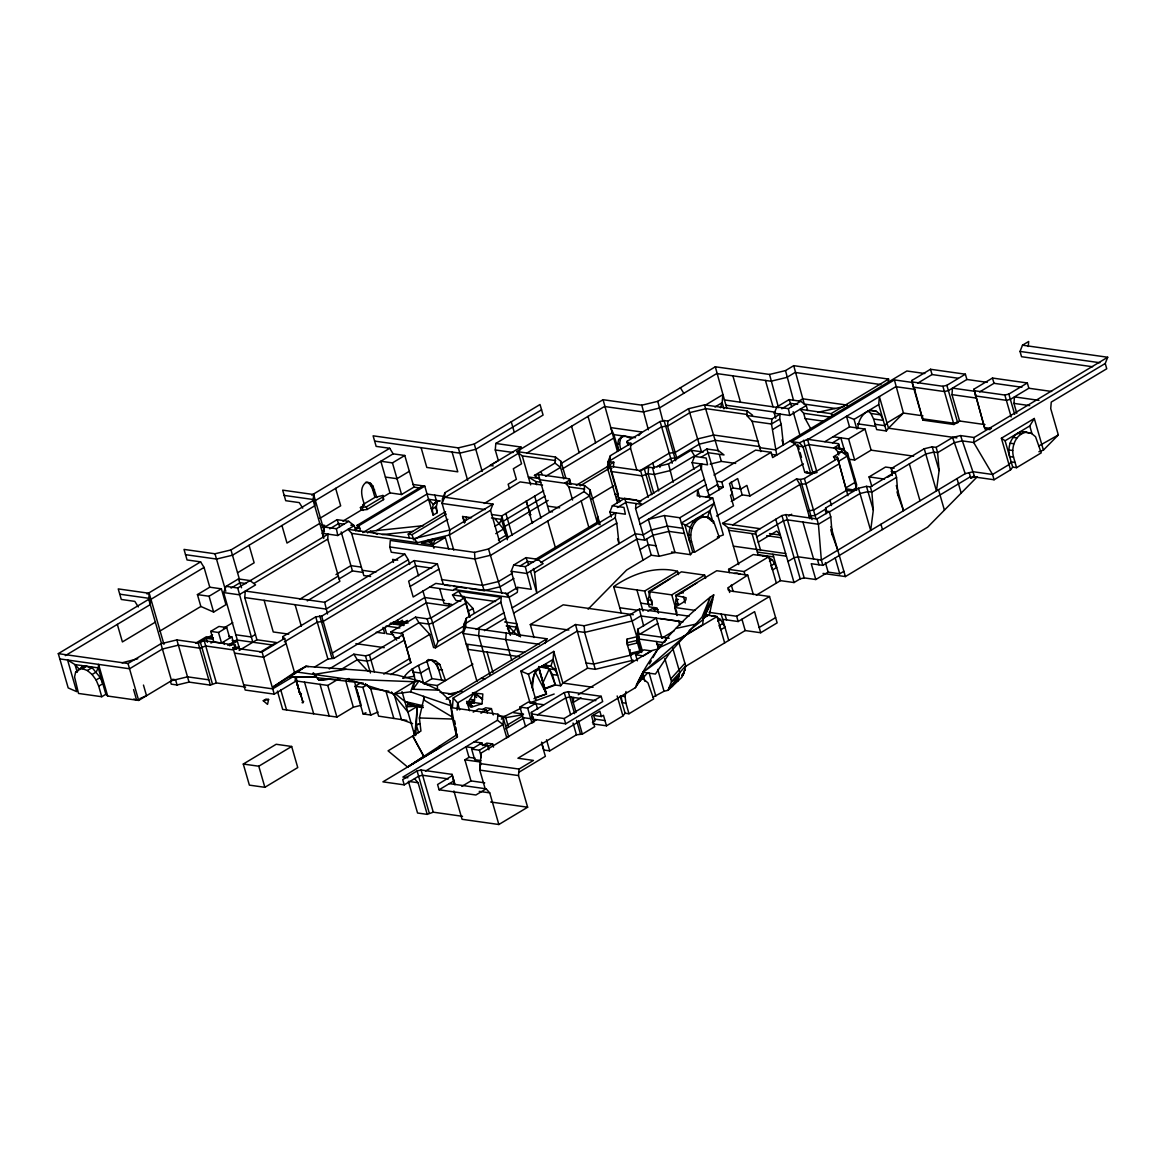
<?xml version="1.0" encoding="UTF-8"?>
<svg xmlns="http://www.w3.org/2000/svg" width="1166" height="1166" viewBox="0 0 1166 1166"><rect width="100%" height="100%" fill="white"/><g stroke="black" fill="none" stroke-linecap="round" stroke-linejoin="round"><path stroke-width="1.5" d="M91.473 666.937L100.218 677.49L102.827 683.713L98.716 686.176L101.748 696.729L105.873 694.266L98.25 667.885L98.556 664.401L107.68 696.044L138.667 700.431L171.548 680.667L187.522 676.834L208.816 679.836M494.705 518.462L503.45 529.014L506.059 535.238L498.348 539.873M509.615 626.215L509.586 627.323L517.354 635.412M532.993 690.053C530.326 680.23 534.83 667.054 545.848 665.116L545.892 663.731M702.515 515.051L702.471 516.436C691.453 518.374 686.949 531.55 689.616 541.374L691.555 541.651L694.601 552.188L719.262 537.38L713.563 521.275L709.38 517.777L702.471 516.436L709.38 517.777M415.694 735.44L417.341 706.421L421.48 706.538M161.564 643.763L148.738 599.324L149.219 593.29L118.232 588.903L121.279 599.455L134.833 601.379L138.288 606.918M235.838 649.258L235.197 645.104L204.21 640.732L198.162 642.918L176.868 639.915L160.893 643.749L128.012 663.498L58.3 653.645L68.196 687.925L76.708 691.657L67.57 660.014L75.018 664.605L79.74 669.692M443.24 584.151L437.396 563.892L414.163 560.598L321.67 616.158L315.738 616.843L282.857 636.592L282.74 638.108L284.664 638.385L294.852 673.627M323.667 536.928L313.173 500.564L313.639 494.53L282.668 490.143L285.714 500.695L299.268 502.604L302.723 508.157M342.921 521.144L361.183 510.169L367.115 509.484L383.556 499.602L382.914 495.463L374.927 497.386L362.597 504.791M383.556 499.602L382.914 495.463M390.799 674.648L410.84 662.623L402.459 633.604L390.843 631.972L396.702 640.105M403.99 638.881L403.873 640.396L370.977 660.145L366.984 661.107L357.306 659.737L340.938 669.575M493.203 465.904L490.099 465.467L498.319 460.526L495.273 449.974L495.812 443.459L520.983 447.03L444.931 492.708L442.468 498.946L442.103 503.464L449.857 530.311M485.129 509.557L442.103 503.464L444.581 497.226L444.931 492.708M689.048 616.187L639.347 609.148L630.106 614.715L584.195 625.763L575.479 624.524L453.18 697.982L452.408 707.791L497.911 714.219L503.435 718.533L508.711 736.854M469.402 616.785L464.126 596.569L452.51 594.922L455.964 600.475L460.803 601.16M454.449 784.514L452.073 774.37L421.086 769.983L417.093 770.945L402.707 779.588L404.238 784.864L418.623 776.221L422.617 775.259L448.429 778.917M457.101 710.152L457.67 702.909L453.18 697.982M465.642 601.845L465.525 603.361L432.644 623.11L428.651 624.072L418.973 622.702L400.477 633.808M453.589 779.646L453.472 781.147L439.086 789.79L437.571 784.514L451.956 775.871M476.967 681.41L463.15 633.517L465.613 627.293L466.327 618.242L501.278 597.254L500.855 602.254L510.402 635.281M468.003 645.731L467.712 649.345L519.497 656.677M536.637 719.699L481.15 753.032L479.78 770.099L485.071 788.42M407.867 777.751L402.897 777.052L497.445 720.253L497.911 714.219M503.435 718.533L502.954 724.567L506.802 737.889M533.736 722.512L531.361 712.368L564.257 692.619L568.25 691.657L601.16 696.306L602.691 701.582L565.685 723.809L532.775 719.145L531.361 712.368M534.451 475.422L538.43 474.46L569.416 478.847L570.946 484.109L539.96 479.736L534.451 475.422L555.001 463.077L555.468 457.043L516.742 451.563L603.07 399.705L641.796 405.185L657.77 401.337L715.312 366.78L769.531 374.446L785.505 370.599L793.725 365.658L888.609 379.081L888.332 382.331M555.468 457.043L560.992 461.357L560.511 467.391L563.848 478.92M570.436 484.298L569.416 478.847M409.674 564.446L408.304 559.695L404.835 554.141L391.28 552.232L389.765 546.956L390.289 540.441L474.533 552.363L488.496 548.997L584.079 491.586L584.545 485.552L565.189 482.811L568.76 486.863L572.564 500.039M584.545 485.552L590.069 489.866L589.588 495.9L597.196 522.281L535.442 559.374M597.196 522.281L597.677 516.246M598.96 524.525L599.193 521.508M636.723 469.738L630.544 448.312L630.966 443.313L610.401 455.658L607.938 461.896L607.457 467.93L617.528 502.823M619.846 501.817L609.57 466.211L609.687 464.709L613.797 462.232L613.403 467.114M611.815 468.543L607.457 467.93L609.935 461.692L610.401 455.658M611.217 469.985L611.101 471.487L642.072 475.874L648.121 473.673L653.937 474.504L669.896 470.656L694.557 455.848L691.103 450.295L668.497 463.879L652.523 467.712L648.66 467.172L640.557 470.598L609.57 466.211M616.829 496.556L616.595 499.573L619.496 499.981M627.847 445.397L627.206 441.258L660.087 421.509L664.081 420.547L667.958 421.086L688.508 408.741L704.483 404.894L747.071 410.928L752.595 415.242M632.468 662.419L626.827 642.874L627.119 639.099L637.102 636.694L636.796 640.469L640.192 652.246L630.223 654.636M630.165 649.651L629.873 653.412L639.842 651.022L640.149 647.247M642.247 650.57L637.394 633.765L637.744 629.232L656.239 618.126L662.04 638.239M637.802 639.143L637.51 642.918L627.527 645.323L627.119 639.099M639.143 636.024L638.91 639.041L663.221 642.481M640.192 652.246L640.498 648.471M753.353 594.587L747.727 575.115L728.269 587.62L728.094 589.777L730.805 591.031L769.531 596.496L777.139 622.877L760.698 632.744L745.205 630.558L685.069 666.675M760.873 451.606L752.114 421.276L746.721 415.446L747.071 410.928M826.126 513.667L825.601 508.012L858.497 488.248L866.469 486.339L870.346 486.878L895.007 472.07L896.537 477.346L897.995 495.259L903.548 510.693L896.29 485.522M847.944 495.681L837.407 457.261L833.53 456.708L835.264 459.477M839.491 449.143L838.471 443.678L807.499 439.305L799.395 442.73L789.703 441.36M838.922 462.538L838.806 464.039L805.925 483.788L799.993 484.473L732.642 524.933M833.53 456.708L841.75 451.767L841.983 448.75L834.244 447.657L837.815 451.694L838.777 454.988M807.601 510.854L813.533 510.169L846.414 490.405L837.407 457.261M855.115 479.445L854.882 482.462L846.064 487.752M851.996 490.376L856.398 487.723L856.631 484.706L847.507 453.064L841.983 448.75M892.282 475.48L891.378 468.499L924.259 448.75L932.246 446.826L936.123 447.38L952.564 437.498L960.551 435.574L974.106 437.498L1107.7 357.248L1022.495 345.194L1020.031 351.432L1021.547 356.709L1092.557 366.751M984.993 424.599L959.589 420.999L953.919 424.511L922.933 420.139L911.899 381.894L912.016 380.393L930.512 369.272L965.375 374.199L966.891 379.475L987.223 382.361M922.67 417.311L922.554 418.813L953.54 423.2L957.534 422.238L959.589 420.999L951.966 394.633L952.505 388.118L974.528 391.237M990.051 429.627L984.891 428.899L973.974 389.153L992.485 378.046L1027.333 382.973L1028.849 388.249L1051.63 391.47M975.505 394.429L975.388 395.93L1006.36 400.317L1010.354 399.355L1028.849 388.249M543.764 704.745L529.991 702.792L520.852 671.15L553.748 651.4L553.092 659.417L550.833 666.194L555.001 669.678L557.654 675.231L552.334 674.487L549.273 668.876L543.924 665.218L550.833 666.194L545.848 665.116M886.335 430.954L878.727 404.587L879.368 396.571L888.507 428.214L886.335 430.954L876.657 429.584L873.611 419.031L870.944 413.478L868.16 411.146M260.076 652.26L276.298 642.51L256.943 639.77L244.758 597.575L245.297 591.06L324.673 602.297L404.835 554.141M307.285 600.898L339.86 581.338L327.69 539.144L328.098 534.145L249.626 581.003M444.581 497.226L492.985 504.076L449.814 530.005L449.406 535.005L453.763 550.104M466.181 520.284L466.444 517.034M479.168 629.203L478.643 635.718L490.026 675.172M474.956 694.513L474.285 702.661L467.974 704.672M467.42 703.244L470.991 707.281L482.039 703.754L482.826 693.989L474.11 693.041L467.42 703.244L469.592 710.779M480.727 758.031L481.15 753.032M506.277 633.036L505.752 639.551L511.757 660.364M516.363 589.121L511.218 571.282L513.681 565.044L525.298 566.691L531.273 589.296L517.719 587.373L517.31 592.372L509.076 597.313L453.676 589.471M453.909 790.985L462.071 819.304L498.859 824.508L527.644 807.222L518.506 775.579L519.045 769.064L533.43 760.421L517.937 758.235L635.383 687.692L643.705 675.158M573.643 697.472L573.22 702.471L580.93 697.851M617.572 538.663L619 543.662L616.785 523.111L615.269 517.835L615.677 512.836L536.564 560.365M684.398 533.562L668.905 531.375L652.945 535.223L644.725 540.149L635.587 508.507L635.995 503.508M648.66 467.172L648.121 473.673L653.835 493.451M667.958 421.086L667.55 426.086L676.674 457.728L699.279 444.159L715.254 440.311L759.94 446.636M635.383 687.692C650.992 650.978 679.545 621.915 710.181 597.196L713.694 594.864L709.409 614.482L703.244 618.184L702.719 624.699L682.678 636.738M781.992 439.903L783.435 444.902L781.22 424.351L779.704 419.075L780.112 414.076L771.892 419.017L771.484 424.016L776.745 455.104L771.571 454.376M974.106 437.498L973.683 442.497L992.558 474.475L994.088 479.751L1010.528 469.869L1012.7 467.129L1005.092 440.763L1001.39 438.227L1034.286 418.477L1043.41 450.12L1038.877 451.767M1016.781 413.289L1013.939 403.392L1014.464 396.892L1038.993 400.361M1028.252 346.491L1028.674 341.492L1022.495 345.194M532.308 687.794L533.984 674.006M870.346 486.878L871.862 492.154L873.319 510.067L870.667 530.443L858.497 488.248M936.123 447.38L937.639 452.656L939.096 470.554L936.444 490.944L924.259 448.75M439.13 690.17L413.085 689.237L414.382 681.614L419.002 680.9L439.13 690.17L450.047 700.868L456.926 737.408L382.929 781.847L404.238 784.864M648.456 604.221L647.961 599.878L650.118 592.722M640.717 603.128L652.333 604.775L648.529 591.585L671.762 594.879L675.566 608.054L675.872 599.178L678.452 599.543M640.455 678.627L643.763 679.341L647.946 682.824L653.645 698.93L628.984 713.738L625.938 703.2L625.078 696.554L625.996 691.511M691.555 541.651C688.887 531.827 693.376 518.637 704.41 516.713M857.768 428.578C858.234 420.518 862.811 411.642 871.468 410.286L876.453 411.35L880.636 414.848L883.289 420.401L873.611 419.031M1016.577 467.683L1013.531 457.13L1009.654 456.576C1006.987 446.767 1011.49 433.577 1022.509 431.653L1031.371 433.271L1035.539 436.754L1041.238 452.86L1016.577 467.683L1012.7 467.129M1013.531 457.13C1010.864 447.307 1015.367 434.131 1026.386 432.192M659.869 467.406L660.466 464.593M268.603 699.454L267.539 704.366L263.283 700.737L266.023 699.09L268.603 699.454L263.283 700.737M682.023 674.487L682.401 675.828L684.879 669.619L681.804 677.359L668.06 690.287L664.037 691.249L652.8 697.283M677.912 681.002L679.778 672.49L672.636 647.742M684.631 670.8L685.681 665.961L678.816 642.145M78.384 669.24L82.524 668.716L87.333 670.508L91.444 668.031L86.634 666.252L82.495 666.763L75.63 672.17L74.566 676.921L78.516 693.449L101.748 696.729M436.332 506.685L437.41 501.934L433.3 504.412L432.222 509.163L433.14 515.139L437.25 512.661L436.332 506.685L432.222 509.163L431.231 508.551M623.431 435.574L620.676 438.503L619.612 443.255L620.531 449.231L618.476 450.47L617.557 444.494L618.621 439.742L621.376 436.813L625.53 436.288L630.34 438.081M440.471 747.231L439.495 746.08L440.471 747.231L407.604 767.039L388.059 750.831L420.941 731.024L419.381 717.965L424.293 696.583M720.457 407.75L722.162 402.678L722.818 394.662L704.876 405.433M393.831 693.959L410.549 691.832L414.382 681.614L393.831 693.959L347.293 679.151L295.508 671.835L272.946 686.978L305.973 666.354L308.626 666.544M223.639 592.576L226.102 586.338L238.432 578.934L250.049 580.581L255.573 584.895L239.117 594.777L223.639 592.576L237.339 640.047L272.188 644.973M323.754 538.386L322.297 533.314L324.76 527.09L337.091 519.672L348.707 521.319L354.231 525.633L355.747 530.909M448.706 549.288L445.295 537.468L432.965 544.886L427.456 540.572L435.428 538.648L432.965 544.886L433.941 548.253M464.884 625.399L437.979 641.562L435.501 647.8L433.563 647.524L429.758 634.348L418.973 622.702L415.519 617.149L390.843 631.972M449.814 530.005L413.901 538.648L348.066 529.335L351.636 533.372L417.472 542.686L449.406 535.005L490.522 510.314L492.985 504.076M442.468 498.946L518.52 453.253L520.983 447.03M466.327 618.242L463.864 624.466L463.15 633.517L539.188 644.273M545.09 643.472L546.941 638.793L465.613 627.293M611.319 517.019L609.876 512.02L612.339 505.782L624.67 498.378L636.286 500.025L641.81 504.339L626.317 502.138L617.353 507.531M694.018 469.3L692.094 462.64L694.557 456.402L706.888 448.997L718.504 450.63L724.028 454.944L708.534 452.758L701.058 457.247M775.74 418.244L774.311 413.245L776.775 407.021L789.105 399.603L800.721 401.25L806.245 405.564L807.674 410.563M894.395 472.871L925.789 454.026L933.762 452.102L937.639 452.656L954.08 442.774L962.067 440.85L973.683 442.497L1105.237 363.486L1107.7 357.248M668.06 690.287L671.514 681.629L685.681 665.961M713.694 594.864L703.142 619.496L689.208 630.617M542.744 683.174L549.273 668.876L555.001 669.678L555.759 668.643M712.63 599.761L703.142 619.496L710.181 597.196L702.078 616.989L669.867 652.61L655.423 674.05L642.991 672.33L641.737 678.131L636.549 684.748L643.078 672.316M403.217 678.423C408.829 668.788 420.78 664.095 430.662 659.912L435.647 660.976L439.815 664.474L445.514 680.58L431.959 678.656L423.739 683.597L418.521 665.509M649.52 663.92L651.24 660.772M652.975 657.609L658.28 648.005M1005.092 440.763L1029.753 425.94L1034.286 418.477M682.401 675.828L684.078 673.278M678.976 676.149L672.272 686.351L668.876 688.261L678.976 676.149L671.514 681.629L664.853 658.586M413.085 689.237L419.002 680.9L428.549 685.302M691.919 528.271L681.352 523.024L714.233 503.26L709.715 510.737L707.456 517.515L711.624 520.998L712.382 519.963M638.91 435.545L641.548 431.974L610.561 427.587L613.899 434.641L618.476 450.47M543.997 689.295L555.38 685.025L560.7 685.783L562.872 683.043L587.547 668.22L595.287 669.328L633.211 660.189M671.558 551.984L690.491 554.666L692.662 551.926L685.054 525.545L709.715 510.737L713.33 523.257M592.722 723.867L606.495 725.82L622.935 715.939L625.107 713.198L620.166 696.058L625.078 696.554M231.276 644.536L233.331 642.131L231.815 636.855L228.711 636.417M670.741 678.962L684.908 663.279M533.955 698.682L546.475 693.974L538.954 667.943L536.345 670.829L535.617 669.911M80.658 668.716L82.495 666.763L81.795 665.567M428.578 499.31L440.194 500.957L436.04 501.482L433.3 504.412L428.578 499.31L376.501 530.588M636.549 684.748L647.669 672.957M588.072 609.177L626.623 570.028L651.284 555.22L659.023 556.313L674.997 552.465L664.343 515.547L648.369 519.395L659.023 556.313M977.341 476.69L927.611 527.192L845.394 576.572L823.021 573.41M1043.41 450.12L1058.334 434.962L1050.726 408.596L1051.251 402.095L1106.753 368.762L1105.237 363.486M651.736 590.521L670.086 578.861M678.845 594.354L697.195 582.694M300.784 694.892L299.633 694.091L301.382 693.581M303.67 701.495L302.096 702.661L303.073 702.807L300.595 694.236M669.867 652.61L642.932 672.418L685.142 635.718L658.163 648.136M709.409 614.482L703.244 618.184M423.681 756.472L412.706 735.965L423.943 756.297L407.604 767.039L456.358 735.003M312.882 673.263L316.336 676.717L289.387 677.096L305.827 666.354L366.27 670.712L397.256 675.099L419.017 680.959L414.178 681.731L347.293 679.151M468.747 705.211L472.186 702.967L474.3 703.229L468.003 703.2L472.186 702.967M147.062 594.019L200.61 561.866L204.065 567.419L209.778 587.198L221.394 588.83L225.956 604.658L213.626 612.063L200.858 606.466L197.433 594.602L209.778 587.198M311.73 495.113L389.706 448.283L393.161 453.836L404.777 455.483L413.915 487.126L420.372 488.029M58.3 653.645L148.738 599.324M200.61 561.866L187.056 559.957L184.009 549.405L214.981 553.777L230.955 549.944L313.173 500.564M150.531 599.572L204.065 567.419M314.689 500.957L393.161 453.836M65.311 655.627L150.254 604.6L150.735 598.566L119.748 594.179M413.915 487.126L401.585 494.53L389.954 492.883L380.83 461.24L392.446 462.887L404.777 455.483M319.732 518.404L340.676 505.811L335.648 488.379M155.326 622.148L122.401 641.927L117.329 624.378M237.543 572.768L254.144 562.799L249.072 545.251M319.761 523.388L286.996 543.065L281.939 525.516M409.339 471.297L397.008 478.701L385.392 477.069M75.63 672.17L78.37 670.523M82.524 668.716L86.634 666.252M322.035 527.061L324.775 525.414L321.685 524.977M197.433 594.602L209.064 596.249L221.394 588.83M361.183 510.169L360.425 507.531L364.535 505.067C362.393 498.188 358.924 488.598 365.366 482.899L367.917 482.33L370.642 483.409L372.931 486.105L376.866 497.663M231.101 588.087L240.079 582.709L245.88 583.525M329.759 528.825L338.738 523.447L343.897 524.175M360.425 507.531L366.357 506.846L382.798 496.964M159.64 631.229L200.858 606.466M383.104 497.007L389.954 492.883M389.706 448.283L376.152 446.374L373.105 435.822L458.296 447.875L474.27 444.027L540.033 404.515L543.079 415.067L495.812 443.459M87.333 670.508L92.085 674.487L96.195 672.024L98.25 667.885L75.018 664.605L77.233 672.301M226.102 586.338L237.718 587.985L250.049 580.581M324.76 527.09L336.376 528.723L348.707 521.319M541.563 409.791L475.786 449.304L459.827 453.151L374.621 441.098M254.173 583.292L327.69 539.144M98.716 686.176L96.108 679.967L100.917 677.125M322.297 533.314L337.776 535.515L354.231 525.633L350.777 525.152M357.816 527.994L357.058 525.356L422.835 485.858M357.058 525.356L358.997 525.633L424.774 486.135L433.14 515.139M362.801 532.629L427.048 494.034L443.401 496.352M367.523 532.891L370.263 531.244L423.491 525.662M231.815 636.855L221.525 643.02L213.786 641.927L210.74 631.374L218.96 626.448L226.714 627.541L229.76 638.079M195.64 643.209L206.338 636.782L213.232 637.758M198.876 642.699L206.222 638.298L213.261 639.289M207.898 637.613L212.562 634.814M223.449 628.27L232.777 622.673M210.74 631.374L218.494 632.482L226.714 627.541M526.886 453.093L604.484 406.497L643.209 411.977L659.169 408.129L716.726 373.557L770.945 381.224L786.904 377.39L795.125 372.45L880.928 384.576M335.968 574.619L350.908 565.641L361.241 567.099M299.56 599.353L338.344 576.062M409.368 538.036L408.231 534.086L445.558 511.67M408.231 534.086L412.094 534.64L446.316 514.075M227.851 645.41L233.331 642.131M338.985 578.992L352.438 570.917L362.947 572.404M229.615 645.789L237.325 641.169L239.759 649.608M295.712 676.615L296.849 680.565L274.243 694.149L245.195 690.039L233.011 647.844L235.066 646.62M255.412 634.493L251.302 636.971L235.809 634.77M415.183 538.969L447.846 519.351M234.22 649.214L238.841 646.445M239.19 650.424L256.943 639.77M484.254 503.464L520.123 481.908L542.511 485.071M427.456 540.572L431.318 541.111L435.428 538.648M560.686 463.747L612.092 432.863M545.557 476.369L560.511 467.391L555.001 463.077M408.304 559.695L326.086 609.075L244.758 597.575M562.42 468.892L613.607 438.139M233.011 647.844L262.059 651.954L284.664 638.385M618.621 439.742L620.676 438.503M170.498 681.527L171.256 684.165L177.072 684.981L189.038 682.095L210.346 685.112L216.38 682.926L245.647 687.051M284.373 641.868L317.254 622.119L323.186 621.434L415.679 565.874L431.77 568.148M286.195 643.647L263.589 657.23L234.541 653.12M617.557 444.494L619.612 443.255M543.633 490.784L501.788 515.926L491.454 514.468M565.189 482.811L569.3 480.348M494.807 526.332L499.427 523.549L501.482 519.409L501.788 515.926L508.099 537.832M503.304 521.202L545.163 496.06M630.223 445.631L661.618 426.771L667.55 426.086L690.155 412.502L706.115 408.668L747.231 414.484M437.396 563.892L408.625 581.178L413.187 596.992L435.793 583.408L507.443 593.552L517.719 587.373M607.938 461.896L630.544 448.312M504.82 526.464L548.18 500.433M495.739 533.649L504.149 528.65M576.266 485.318L608.841 465.759M410.14 586.44L438.912 569.168M529.743 514.6L530.953 514.643L529.932 515.255L529.029 514.308M529.947 515.066L532.133 522.66M580.172 485.858L607.734 469.3M714.962 406.992L722.162 402.678L723.94 408.829M292.316 677.111L272.713 688.873L243.665 684.777M332.325 653.077L424.818 597.517L444.479 600.301M591.73 499.019L613.447 485.974M639.332 471.108L669.226 453.151L675.158 452.466L697.764 438.882L713.738 435.035L758.41 441.36M295.027 678.787L298.015 676.994M314.47 667.112L327.923 659.038L333.84 658.353L426.333 602.793L449.58 606.087L448.808 603.449M656.881 466.75L670.741 458.427L676.674 457.728M393.161 621.988L398.32 622.717L402.43 620.239L403.188 622.877L407.313 620.414M459.025 586.702L452.86 590.404L429.627 587.11M403.203 622.323L401.148 623.562L390.523 623.198M329.278 668.949L353.852 654.184L365.468 655.831L369.462 654.869L402.343 635.12M452.51 594.922L458.675 591.22L501.278 597.254M513.681 565.044L526.012 557.639L537.628 559.272L543.152 563.586L526.711 573.468L511.218 571.282M296.31 680.886L300.114 694.164L296.31 680.886L299.997 694.149L296.31 680.973L327.777 685.433L338.242 679.151M415.519 617.149L427.135 618.796L431.129 617.834L464.01 598.085M520.182 565.889L527.659 561.4L533.46 562.216M781.774 408.756L790.752 403.378L797.631 404.354M512.413 573.206L498.538 581.528L482.578 585.376L441.462 579.56M798.623 401.279L802.733 398.816L847.42 405.141M525.298 566.691L537.628 559.272M776.775 407.021L788.391 408.654L800.721 401.25M639.055 501.671L701.772 464.01L701.364 469.009L635.587 508.507M513.944 578.482L500.068 586.804L484.094 590.652L469.796 588.626M540.805 562.566L615.269 517.835M779.704 419.075L771.484 424.016L752.114 421.276M774.311 413.245L789.79 415.446L806.245 405.564M406.642 648.238L429.758 634.348M468.295 611.188L472.93 608.419L462.13 596.773L458.675 591.22M530.545 571.398L536.797 593.042L534.582 572.491L616.785 523.111M773 429.292L781.22 424.351M378.032 712.018L370.861 715.035L363.107 713.942L355.12 686.249L360.6 682.955M638.633 519.059L704.395 479.547M500.855 602.254L463.864 624.466L464.738 627.483M714 475.116L755.612 450.12L771.105 452.306L772.635 457.582L795.824 443.648M383.789 674.108L409.193 658.848M355.12 686.249L362.859 687.342L366.969 684.879M640.149 524.336L705.926 484.823M463.252 631.141L435.501 647.8L427.135 618.796M243.286 764.036L276.182 744.272L291.66 746.473L297.753 767.563L264.871 787.312L249.378 785.126L243.286 764.036L258.779 766.222L291.66 746.473M811.128 429.452L805.167 418.579L803.651 413.303L800.065 409.266L831.052 413.653L888.609 379.081M476.151 629.465L503.901 612.806M512.122 607.865L635.455 533.78L643.195 534.888L651.415 529.947L667.389 526.099L682.868 528.285M707.208 490.682L717.673 484.4M716.609 481.208L721.783 481.937L771.105 452.306M912.293 382.433L894.409 379.912L791.641 441.637L797.165 445.951L802.966 446.767L809.015 444.567L840.001 448.954L838.471 443.678M277.406 691.088L282.682 709.409L336.901 717.075L353.356 707.194L361.329 705.27M706.232 497.022L708.972 495.375M484.488 630.66L505.432 618.067M513.652 613.141L636.971 539.056L644.725 540.149M708.724 495.958L723.299 487.213L721.783 481.937M806.406 440.398L895.823 386.689L915.339 389.444M428.913 668.103L420.693 673.044L412.953 671.951M664.343 515.547L679.836 517.748L712.717 497.984L723.372 534.903L717.323 537.103L719.262 537.38M803.389 463.864L749.942 495.958L746.896 485.406L740.731 489.108L732.991 488.015L730.936 489.254L733.982 499.806M913.634 456.168L871.119 450.149L865.026 429.059L849.533 426.873L846.487 416.32L854.051 419.396L878.727 404.587M640.017 549.609L648.238 544.668L655.977 545.761M917.657 383.191L932.042 374.548L958.175 378.25M824.872 441.681L849.533 426.873M731.228 501.453L742.203 494.865L749.942 495.958M832.611 442.774L840.832 437.833L845.19 452.904M534.057 637.554L530.311 624.568L563.193 604.819L633.342 614.73M716.536 516.028L733.501 505.84L730.455 495.288L732.51 494.049L729.464 483.511L737.684 478.57L740.731 489.108M423.739 683.597L437.294 685.521L472.915 664.11M834.244 447.657L838.354 445.193M833.092 436.74L848.586 438.926L865.026 429.059M911.899 381.894L942.886 386.281L946.865 385.319L965.375 374.199M841.08 449.814L843.82 448.167M621.289 613.024L613.68 586.658C631.972 573.847 655.205 565.743 677.548 571.282L678.495 574.59M756.894 531.769L728.05 527.688L722.541 523.374L796.538 478.935L800.401 479.474L804.394 478.526L837.29 458.763M966.891 379.475L948.395 390.595L944.402 391.557L913.415 387.17L912.016 380.393M838.456 461.372L847.259 456.081L847.507 453.064L837.815 451.694M446.228 699.279L546.941 638.793M848.469 459.156L854.663 460.031L871.119 450.149M613.68 586.658L644.652 591.045L677.548 571.282M979.615 391.951L994 383.308L1021.882 387.258M648.529 591.585L681.41 571.836L704.658 575.115L705.605 578.423M837.786 550.206L832.218 534.757L830.76 516.844L829.245 511.568L816.9 518.987L785.928 514.6L781.934 515.561L755.218 531.609L760.494 549.988M788.697 516.013L791.699 514.221M520.852 671.15L528.431 674.225L553.092 659.417L560.7 685.783M756.734 536.885L783.45 520.838L787.444 519.876L818.43 524.248L830.76 516.844M473.207 712.149L478.687 708.855L486.426 709.948L487.301 712.965M758.25 542.161L776.76 531.04L780.331 535.092L769.516 533.562M671.762 594.879L704.658 575.115M871.818 486.411L869.078 476.909L885.519 467.041L894.133 468.251M482.52 709.642L485.61 707.791L491.425 708.607L493.247 714.947M973.858 390.654L1004.844 395.041L1008.838 394.079L1027.333 382.973M647.873 611.217L651.983 608.739L658.178 609.614M678.204 604.323L675.639 595.418L716.74 570.728L747.727 575.115M480.946 713.242L486.426 709.948M486.79 711.391L491.425 708.607M825.513 509.148L815.049 515.445L809.131 516.13M729.552 572.652L728.604 569.358L753.265 554.55L768.758 556.736L776.367 583.102M828.618 512.384L860.012 493.524L868 491.6L871.862 492.154L896.537 477.346M887.559 477.317L892.048 474.62M677.023 615.604L674.691 607.486L682.912 602.545L685.929 599.936L686.104 597.764L675.639 595.418M657.77 623.402L639.274 634.508L637.744 629.232M728.604 569.358L744.097 571.544L768.758 556.736M525.589 726.651L519.934 707.062L528.169 702.136L535.908 703.229L537.643 709.249M501.322 719.13L505.446 716.653L508.478 727.205M503.712 716.813L521.027 708.185M769.487 561.356L772.227 559.709L776.673 567.448L772.562 569.926L771.396 567.23M519.934 707.062L527.688 708.17L535.908 703.229M425.517 771.09L502.954 724.567L497.445 720.253M770.813 565.874L774.924 563.411M506.073 725.777L522.222 716.084M480.888 760.553L474.693 759.664L471.647 749.126L481.922 742.946L482.68 745.584L486.79 743.121L492.606 743.937L493.524 747.1M505.738 728.852L523.898 717.95M787.939 561.458L794.104 557.756L798.098 556.794L821.345 560.074L965.215 473.658L973.202 471.734L992.558 474.475L1009.013 464.593L1011.184 461.853L1015.047 462.406M661.967 638.123L674.152 630.806M635.674 654.796L643.894 649.856L651.634 650.949L643.413 655.89L635.674 654.796L637.408 660.831M533.474 717.061L530.734 718.708L522.98 717.615M537.38 714.947L565.772 697.895L569.766 696.933L595.855 700.62M471.647 749.126L479.386 750.219L487.607 745.278L488.918 749.796M484.75 782.852L470.977 780.899L464.884 759.809L468.994 757.346L475.203 758.221M487.986 746.721L492.606 743.937M578.234 694.717L651.75 650.57L658.746 648.879M682.023 637.569L717.046 616.537L724.654 642.903M756.326 595.141L780.477 580.639L794.031 582.548L800.197 578.846L804.19 577.884L815.806 579.531L828.137 572.127L839.753 573.774L843.878 571.296M717.79 621.157L720.53 619.51L724.961 627.25L720.85 629.713L719.101 625.676L723.212 623.212M531.244 713.884L564.169 718.533L601.16 696.306M709.103 612.354L736.65 616.26L769.531 596.496M815.806 579.531L811.245 563.703L822.861 565.35L970.637 476.588M969.208 472.696L970.724 477.973L973.814 476.122M461.823 786.409L470.977 780.899M722.687 619.335L738.165 621.522L754.621 611.654L760.698 632.744M1058.334 434.962L1038.862 445.937M427.222 814.378L418.084 782.736L408.406 781.366L417.545 813.008L427.222 814.378L433.271 812.177L462.523 816.317M592.43 722.322L595.17 720.675L593.64 715.414L601.394 716.507L603.449 715.268L606.495 725.82M498.859 824.508L489.735 792.865L486.149 788.828L475.874 794.993L439.086 789.79M541.622 742.13L543.895 750.044L549.711 750.86L576.427 734.813L582.359 734.128L594.689 726.71L591.643 716.172L599.863 711.231L601.394 716.507M759.183 627.468L775.623 617.601M518.637 772.402L545.367 756.34L541.52 743.019M295.508 671.835L305.973 666.354M210.886 643.034L214.18 641.533M139.905 698.623L146.508 695.621L143.462 685.069M797.165 445.951L804.773 472.317L810.764 473.804L817.075 472.478M363.107 713.942L365.978 712.732M544.901 688.406L554.287 684.879M535.894 697.399L546.475 693.974L534.407 670.552M529.991 702.792L554.185 694.018M233.87 640.979L237.339 640.047M122.036 662.798L137.763 658.775M469.461 701.801L474.373 700.606M710.167 464.097L721.346 461.401L735.644 463.427M429.904 541.184L421.349 543.239L432.965 544.886L431.318 541.111M435.035 539.945L445.295 537.468M970.724 477.973L974.718 477.011L994.088 479.751M626.827 642.874L636.796 640.469M631.68 654.928L593.771 664.052L586.017 662.958M313.45 672.899L318.988 680.215L322.516 679.37M448.371 694.193L461.969 691.132M817.789 412.327L843.98 406.54M675.989 628.416L695.563 624.189M416.291 724.756L419.789 724.028L416.291 724.756L418.594 732.744M505.825 717.658L523.403 714.612M414.178 681.731L419.002 680.9M402.955 678.116L414.542 676.193L412.618 669.532M313.902 674.429L346.171 669.269M763.22 556.226L765.887 555.803L772.227 559.709M734.449 573.497L737.101 573.089L740.25 574.328M711.508 616.012L714.175 615.604L720.53 619.51M382.331 534.596L412.647 531.419M421.596 705.969L406.38 706.742L408.654 703.025L407.692 704.599L423.331 707.543M363.282 683.101L317.108 677.737L318.988 680.215L329.337 679.151L339.991 679.676M318.988 680.215L329.337 679.151M687.707 534.771L690.695 535.005M531.084 683.451L532.133 683.407M289.387 677.096L316.336 676.717M419.381 717.965L452.539 719.043L456.926 737.408M1020.031 351.432L1099.902 362.728M924.842 373.528L906.871 370.992L775.215 449.828L759.722 447.642M951.966 394.633L975.694 397.985M1013.939 403.392L1029.695 405.622M922.947 415.825L903.431 413.055L886.991 422.937L884.805 425.677L875.127 424.307M869.996 410.447L876.453 411.35M1031.371 433.271L1022.509 431.653M991.392 428.549L984.512 427.572L973.974 389.153M1017.422 433.344L1021.299 433.898M835.25 408.479L804.263 404.092L793.725 365.658M870.944 413.478L880.636 414.848M1013.006 437.367L1016.883 437.906M724.334 399.923L778.553 407.604M803.651 413.303L831.183 417.209M1010.018 443.211L1013.895 443.765M725.85 405.2L774.822 412.137M857.52 423.826L875.404 426.362M956.907 437.877L888.507 428.214L903.431 413.055L894.409 379.912M805.167 418.579L824.1 421.261M1008.794 449.945L1012.671 450.484M746.721 415.446L771.892 419.017M891.145 471.516L895.007 472.07M613.899 434.641L635.485 437.702M691.103 450.295L703.302 452.014M627.089 442.759L630.966 443.313M869.078 476.909L884.571 479.109M694.557 456.402L706.173 458.049L707.573 464.826L692.094 462.64M804.773 472.317L810.574 473.134L816.623 470.947L807.499 439.305M846.531 488.904L856.704 490.347M846.414 490.405L853.483 491.411M609.935 461.692L613.797 462.232M495.273 449.974L513.157 452.495M516.742 451.563L522.266 455.877L555.701 460.599M718.139 486.484L723.299 487.213M825.368 511.029L829.245 511.568M712.717 497.984L697.224 495.798L697.705 489.764L699.877 497.299M538.677 478.439L528.344 476.967L535.806 481.558L540.776 482.258M568.76 486.863L584.734 489.122M615.065 494.297L617.98 494.705M618.709 497.867L641.081 501.03M612.339 505.782L623.956 507.429L625.37 514.206L609.876 512.02M697.385 518.141L699.323 518.418M711.624 520.998L713.563 521.275M722.541 523.374L760.188 528.708M694.892 522.426L692.24 521.231M413.143 484.488L424.774 486.135M526.201 501.161L530.253 514.293L526.318 501.089M728.808 530.326L755.918 534.159M766.703 535.69L781.089 537.715M547.568 506.102L559.622 507.808M365.993 482.068L370.642 483.409M368.704 483.132L370.992 485.828L372.931 486.105M552.538 511.859L549.099 511.378L538.43 474.46M370.992 485.828L372.654 489.472L374.577 489.749M530.005 514.352L529.466 511.67M733.385 546.154L785.665 553.544M757.375 552.072L786.423 556.182M773.626 556.896L758.133 554.71L752.055 533.62M491.484 517.995L501.482 519.409L507.356 539.756M464.476 523.068L462.581 516.48L471.53 517.748M692.662 551.926L694.601 552.188M284.183 495.419L315.17 499.791L314.689 505.825L232.471 555.22L216.512 559.053L185.525 554.681M359.755 528.271L355.878 527.732L356.65 530.355L360.513 530.909L358.997 525.633M389.765 546.956L474.956 559.01L490.93 555.162L589.588 495.9L584.079 491.586M680.755 592.576L683.334 592.94M397.737 560.132L392.578 559.403L393.452 562.42M647.961 599.878L651.838 600.432L652.333 604.775M675.07 603.726L678.947 604.265M674.691 607.486L695.023 610.372M706.713 615.065L717.046 616.537M362.291 570.291L375.846 572.215M619.758 607.748L637.642 610.284M444.771 585.084L450.134 585.842M453.705 586.352L466.225 588.13M370.599 576.529L363.821 575.567L351.636 533.372M660.014 618.505L678.947 621.187M683.057 621.915L640.746 615.94L632.526 620.88L584.632 632.409L576.879 631.302L457.67 702.909L459.666 709.846M462.13 596.773L495.579 601.51M451.679 604.367L443.94 603.274L439.83 589.034M637.394 633.765L669.211 638.268M530.311 624.568L568.862 630.019M504.645 621.974L516.698 623.679L516.392 627.177L519.059 636.403M661.69 644.783L657.099 644.142L660.306 647.596M506.394 625.763L516.392 627.177L514.337 631.316L510.387 633.692L507.501 628.576L509.586 627.323L506.379 626.127M401.177 622.076L408.071 623.052M398.029 622.148L403.188 622.877M398.204 623.664L403.378 624.393M393.336 623.504L403.669 624.961M390.187 623.577L403.961 625.515M386.077 626.04L399.851 627.993M466.196 644.069L524.642 652.333M376.224 632.234L384.707 633.43L382.958 627.41M393.525 634.683L386.646 633.706L384.809 627.381M394.312 637.51L399.151 638.196M288.745 634.144L273.252 631.957L264.114 600.315M355.878 643.647L384.284 647.669M428.082 659.548L430.662 659.912M428.447 659.723L435.647 660.976M431.77 660.437L435.938 663.92L439.815 664.474M593.057 687.313L562.872 683.043L553.748 651.4M442.468 670.027L438.605 669.473L435.938 663.92M232.165 640.44L237.325 641.169M481.179 678.291L485.041 678.845M625.938 703.2L622.061 702.646L621.201 696.015M233.273 649.899L205.726 645.993L199.678 648.194L178.383 645.177L162.424 649.025L129.528 668.774L59.816 658.921M625.107 713.198L628.984 713.738M440.063 692.312L454.449 694.353M470.19 699.396L474.547 700.008M594.645 719.087L604.965 720.544M466.56 701.393L482.039 703.754M294.911 680.303L296.849 680.565M513.55 712.674L523.505 714.073M497.693 715.56L505.446 716.653M300.799 694.703L302.985 702.282M172.641 679.297L175.541 679.705L177.072 684.981M474.183 741.853L481.922 742.946M479.867 744.185L487.607 745.278M473.702 747.887L465.963 746.794L468.994 757.346M464.884 759.809L480.377 761.996L481.135 764.634M519.045 769.064L480.319 763.599L479.78 770.099L518.506 775.579M449.362 783.625L486.149 788.828M479.226 791.379L489.735 792.865M490.682 801.989L527.644 807.222M406.817 720.399L378.6 716.128L370.613 688.436L368.471 686.628M370.613 688.436L365.497 684.107L370.613 688.436L384.153 690.52M388.89 691.249L385.844 690.782L393.831 718.431M538.648 666.544L549.273 668.876L555.38 685.025L552.334 674.487M418.171 706.334L423.054 707.398M395.099 693.551L404.864 701.466L423.098 705.78M410.549 691.832L450.703 705.707M412.618 723.59L401.439 719.582L393.962 693.683M404.864 701.466L416.641 706.29M541.724 665.757L549.273 668.876M133.886 698.988L136.611 700.125L133.565 689.587M370.263 531.244L377.347 534.349M466.633 703.506L472.682 706.479M467.041 703.142L471.618 705.547M466.794 703.142L472.726 706.363M423.564 699.789L452.262 717.017M474.445 693.304L482.622 699.308L474.358 692.4M841.75 451.767L847.259 456.081L856.398 487.723M539.246 668.205L538.473 667.491L546.009 693.624L538.954 667.943M105.873 694.266L107.68 696.044M806.916 471.414L808.767 473.309L812.921 472.9L803.505 440.267M368.092 671.383L357.306 659.737L353.852 654.184M831.052 413.653L833.442 416.349M799.395 442.73L802.966 446.767L810.764 473.804M505.505 593.275L509.076 597.313L520.502 636.869M413.901 538.648L417.472 542.686M414.513 778.684L418.084 782.736M472.449 692.706L476.632 697.501M391.412 691.904L407.911 712.018L417.341 706.421L414.761 735.746L402.008 691.584M92.085 674.487L96.108 679.967M796.538 478.935L799.993 484.473L809.889 518.768M680.376 387.768L683.83 393.306M540.616 471.72L542.336 474.489M435.355 500.272L436.04 501.482M462.581 516.48L465.249 522.12M789.105 399.603L791.714 406.701M704.483 404.894L718.533 451.665M706.888 448.997L719.189 489.676M688.508 408.741L701.626 452.262M624.67 498.378L643.064 560.161M526.012 557.639L528.621 564.738M507.443 593.552L509.076 597.313M337.091 519.672L339.714 526.813M238.432 578.934L241.537 587.766M630.106 614.715L641.664 652.523M488.496 548.997L501.934 593.305M965.215 473.658L952.564 437.498M1029.753 425.94L1032.041 433.854M1008.838 394.079L1014.682 414.338M1004.844 395.041L1011.17 416.976M992.485 378.046L994 383.308M1001.39 438.227L1010.528 469.869M974.718 477.011L960.551 435.574M946.865 385.319L957.723 422.894M942.886 386.281L953.919 424.511M930.512 369.272L932.042 374.548M956.995 478.599L961.178 493.101M932.246 446.826L939.096 470.554M914.013 387.331L922.933 420.139M938.499 489.705L944.402 510.14M909.334 463.893L920.003 500.812M891.378 468.499L892.515 472.463M897.018 491.892L897.995 495.259M854.051 419.396L856.791 428.884M880.942 524.277L882.473 529.553M866.469 486.339L873.319 510.067M848.586 438.926L854.663 460.031M829.973 500.287L831.489 505.563M825.601 508.012L826.752 511.961M830.994 526.711L845.394 576.572M793.565 400.463L785.505 370.599M830.76 529.728L832.218 534.757M793.157 411.7L799.876 435.02M835.191 557.946L839.753 573.774M797.763 444.392L799.162 449.26M800.109 452.495L801.508 457.364M816.9 518.987L818.43 524.248L821.345 560.074L822.861 565.35M804.394 478.526L815.996 518.681M825.397 562.624L828.137 572.127M800.401 479.474L812.002 519.642M778.072 405.943L769.531 374.446M817.468 559.534L818.984 564.81M765.435 380.451L773.043 406.817M802.937 522.062L813.591 558.98M785.928 514.6L804.19 577.884M781.934 515.561L800.197 578.846M775.769 519.264L794.031 582.548M732.889 375.846L740.497 402.212M772.869 554.258L780.477 580.639M726.797 408.45L715.312 366.78M740.016 487.33L742.203 494.865M731.242 481.995L732.991 488.015M719.466 454.915L721.346 461.401M744.097 571.544L745.045 574.838M728.05 527.688L738.705 564.606M699.833 463.733L709.73 498.013M741.94 619.204L745.205 630.558M731.286 584.997L733.152 591.483M736.65 616.26L738.165 621.522M728.269 587.62L729.668 592.488M725.004 614.613L726.52 619.875M721.156 614.059L728.765 640.44M664.081 420.547L675.682 460.701M662.915 421.115L657.77 401.337M660.087 421.509L672.155 463.296M673.234 482.199L668.497 463.879M679.836 517.748L690.491 554.666M648.354 429.817L641.796 405.185M652.785 463.019L654.301 468.295M658.688 490.973L652.523 467.712M683.378 596.511L685.258 603.011M644.55 469.636L651.779 494.69M640.557 470.598L648.267 497.299M627.206 441.258L627.964 443.896M676.032 609.643L676.936 612.806M678.437 620.472L679.836 625.34M646.503 538.648L651.284 555.22M617.353 451.125L603.07 399.705M658.484 613.229L656.968 607.952L649.229 606.859L644.652 591.045M654.097 608.361L654.957 611.378M609.687 464.709L618.344 494.705M656.341 641.504L658.455 648.835M588.014 416.379L595.622 442.745M636.913 589.952L643.005 611.042M657.741 669.43L664.037 691.249M643.632 625.923L639.347 609.148M649.098 672.869L655.817 696.189M571.544 426.275L579.167 452.641M590.069 489.866L600.14 524.758M643.049 675.085L644.827 681.236M581.193 500.943L588.815 527.309M560.992 461.357L565.743 477.841M617.164 695.956L622.935 715.939M595.287 669.328L584.632 632.409L584.195 625.763M547.714 521.056L555.322 547.422M535.806 481.558L536.71 484.721M587.547 668.22L575.479 624.524M534.669 496.162L540.995 518.083M522.266 455.877L530.632 484.881M511.262 421.8L514.308 432.353M518.52 453.253L521.552 463.806L513.332 468.747L516.378 479.299L508.157 484.24L509.527 488.977M571.704 697.21L576.106 712.47M578.511 720.792L582.359 734.128M533.43 568.542L534.582 572.491M568.25 691.657L574.605 713.709M576.543 720.428L580.42 733.851M564.257 692.619L570.626 714.671M573.045 723.066L576.427 734.813M505.898 513.448L512.209 535.354M564.169 718.533L565.685 723.809M474.27 444.027L482.17 471.414M490.522 510.314L499.748 542.292M528.431 674.225L536.039 700.606M546.519 739.783L549.711 750.86M458.296 447.875L467.683 480.363M527.688 708.17L532.031 723.226M452.073 452.044L457.786 471.822L426.8 467.449L421.101 447.671M484.094 590.652L474.956 559.01L474.533 552.363M487.082 652.086L492.926 672.345M472.93 608.419L474.358 613.36M434.801 495.142L436.609 501.409M464.126 596.569L470.058 617.106M435.428 506.335L437.25 512.661M479.386 750.219L481.135 756.238M392.446 462.887L401.585 494.53M412.094 534.64L413.624 539.902M431.129 617.834L437.979 641.562M414.163 560.598L418.565 575.873M422.894 590.856L430.91 618.621M437.192 664.605L441.637 680.026M426.741 660.583L431.959 678.656M372.654 489.472L374.927 497.386M452.073 774.37L455.046 784.674M423.447 696.321L424.439 699.746M366.357 506.846L367.115 509.484M402.459 633.604L410.84 662.623M412.079 668.934L415.562 680.988M397.562 620.079L398.32 622.717M362.364 507.808L363.122 510.446M421.086 769.983L433.271 812.177M417.093 770.945L429.277 813.139M341.172 531.885L352.438 570.917M369.462 654.869L374.373 671.893M365.468 655.831L370.409 672.971M313.639 494.53L324.425 531.871M362.859 687.342L370.861 715.035M354.479 681.542L356.315 687.867M356.767 689.456L359.507 698.944M356.738 689.82L360.848 704.06M348.823 678.452L349.713 681.527M327.515 614.016L324.673 602.297M345.661 680.55L353.356 707.194M321.67 616.158L333.84 658.353M319.732 615.881L331.902 658.076M315.738 616.843L327.923 659.038M327.777 685.433L336.901 717.075M320.023 684.34L329.162 715.982M295.1 604.702L301.353 626.346M304.53 682.139L313.669 713.781M282.857 636.592L283.615 639.23M280.787 689.966L286.559 709.948M262.059 651.954L274.243 694.149M230.955 549.944L239.526 579.619M252.818 642.233L237.718 587.985M214.981 553.777L225.81 591.264M235.197 645.104L236.334 649.068M223.581 641.796L224.353 644.419M258.779 766.222L264.871 787.312M209.064 596.249L213.626 612.063M218.494 632.482L221.525 643.02M206.222 638.298L207.359 642.247M204.21 640.732L216.38 682.926M200.217 641.694L212.401 683.874M198.162 642.918L210.346 685.112M176.868 639.915L189.038 682.095M149.219 593.29L163.954 644.332M160.893 643.749L171.548 680.667M128.012 663.498L138.667 700.431M296.441 680.9L300.114 694.076M788.391 408.654L789.79 415.446M336.376 528.723L337.776 535.515M413.886 730.79L414.469 734.099M454.711 720.865L455.265 724.115M455.819 727.38L456.387 730.63M456.926 733.822L457.466 736.941M450.047 700.868L452.539 719.043M437.294 685.521L437.673 690.214M666.471 638.953L664.664 642.014L666.471 638.953M533.051 521.902L532.206 523.17L533.051 521.902"/></g></svg>
